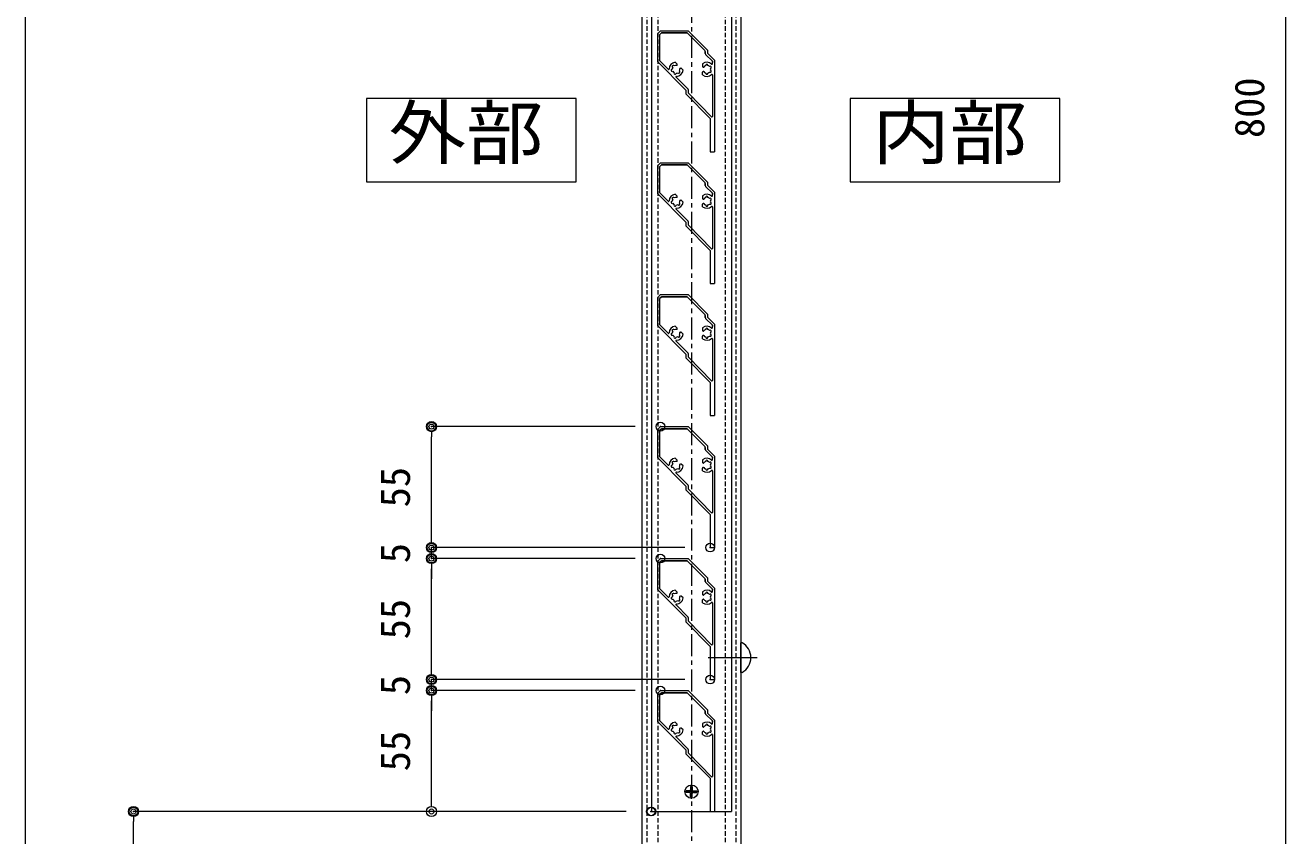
# Model space of a CAD drawing. Units: millimetres, scale not verified. Extents: x -1682 to 1682, y -1188 to 1188.
# Drawn here: x -147 to 427, y -614 to -245 of the extents above; entities that cross this region are included whole.
import ezdxf
from ezdxf.enums import TextEntityAlignment as Align

# ---------------------------------------------------------------- set-up
doc = ezdxf.new("R2010")
doc.units = ezdxf.units.MM
doc.header["$LTSCALE"] = 8
doc.header["$PDMODE"] = 32
doc.header["$PDSIZE"] = 4
doc.linetypes.add('USER1', pattern=[2, 1.25, -0.25, 0.25, -0.25])
doc.linetypes.add('USER3', pattern=[0.375, 0.25, -0.125])
for name, color, linetype, lineweight in [('0-0_0', 7, 'Continuous', 18), ('0-1_DEFPOINTS', 7, 'Continuous', 18), ('0-4_アンカー', 4, 'Continuous', 18), ('0-A_6ﾊｯﾁﾝｸﾞ', 4, 'Continuous', 18), ('0-C_2躯体線', 4, 'Continuous', 18), ('0-E_3中心線', 2, 'USER1', 18), ('0-F_41ｱﾙﾐ', 6, 'Continuous', 18), ('1-0_1手摺寸法', 7, 'Continuous', 18), ('1-2_P4-12', 7, 'Continuous', 18), ('1-7_HACH', 7, 'Continuous', 18)]:
    doc.layers.add(name, color=color, linetype=linetype, lineweight=lineweight)
doc.styles.add('ＭＳ ゴシック', font='')
doc.styles.get('ＭＳ ゴシック').set_extended_font_data('MS Gothic')

# ---------------------------------------------------------------- blocks, each defined once
blk = doc.blocks.new('_ORIGIN2')
at = {"layer": '0-0_0'}
blk.add_line((-0.5, 0), (-1, 0), dxfattribs=at)
for radius in [0.5, 0.25]:
    blk.add_circle((0, 0), radius, dxfattribs=at)
blk = doc.blocks.new('D16')
at = {"layer": '0-1_DEFPOINTS'}
for p in [(44.404, -178.95), (279.614, -178.95), (233.621, -258.95)]:
    blk.add_point(p, dxfattribs=at)
at = {"layer": '1-0_1手摺寸法'}
for p, q in [((268.114, -178.95), (44.404, -178.95)), ((44.404, -254.35), (44.404, -183.55)), ((222.121, -258.95), (44.404, -258.95))]:
    blk.add_line(p, q, dxfattribs=at)
at = {"layer": '1-0_1手摺寸法', "xscale": 4.6, "yscale": 4.6}
for p, rotation in [((44.404, -178.95), 90), ((44.404, -258.95), 270)]:
    blk.add_blockref('_ORIGIN2', p, dxfattribs=dict(at, rotation=rotation))
at = {"layer": '1-0_1手摺寸法', "style": 'ＭＳ ゴシック'}
blk.add_text('80', height=13.49, rotation=90, dxfattribs=at).set_placement((38.654, -228.15), align=Align.BOTTOM_LEFT)
blk = doc.blocks.new('D27')
at = {"layer": '1-0_1手摺寸法'}
blk.add_line((-4.82, 836.45), (-4.82, -254.35), dxfattribs=at)
blk = doc.blocks.new('D33')
at = {"layer": '1-0_1手摺寸法'}
blk.add_line((568.344, -254.35), (568.344, 536.45), dxfattribs=at)
at = {"layer": '1-0_1手摺寸法', "style": 'ＭＳ ゴシック'}
blk.add_text('800', height=13.49, rotation=90, dxfattribs=at).set_placement((562.594, 127.25), align=Align.BOTTOM_LEFT)
blk = doc.blocks.new('HK-100')
at = {"layer": '0-0_0'}
for p, q in [((-26, 53.6), (-24.6, 55)), ((-26, 53.6), (-26, 41)), ((-25, 52.979), (-25, 41.621)), ((-24.854, 53.332), (-24.332, 53.854)), ((-24.6, 55), (-12, 55)), ((-23.979, 54), (-12.621, 54)), ((-12.268, 53.854), (-4.346, 45.932)), ((-12, 55), (-3.2, 46.2)), ((-3.2, 46.2), (-3.2, 44.786)), ((-13, 28), (-26, 41)), ((-21.038, 37.453), (-24.854, 41.268)), ((-17.852, 40.631), (-16.984, 39.762)), ((-4.2, 45.579), (-4.2, 44.579)), ((-4.054, 44.225), (-1, 41.172)), ((-3.2, 44.786), (0, 41.586)), ((-1, 41.172), (-1, 40.593)), ((0, 41.586), (0, 0)), ((-16.998, 39.324), (-16.932, 39.569)), ((-15.626, 37.952), (-15.381, 38.018)), ((-14.319, 37.098), (-15.188, 37.966)), ((-5.5, 39.948), (-5.5, 38.72)), ((-5.5, 34.952), (-5.5, 36.18)), ((-5.18, 38.42), (-5.4, 38.547)), ((-5.18, 36.48), (-5.4, 36.353)), ((-1, 34.946), (-1, 15.995)), ((-12, 28.207), (-12, 26.885)), ((-2, 0), (0, 0))]:
    blk.add_line(p, q, dxfattribs=at)
blk.add_lwpolyline([(-13, 28), (-13, 26.28), (-2, 15.101), (-2, 0)], dxfattribs=at)
for centre, radius, start, end in [((-24.5, 52.979), 0.5, 135, 180), ((-23.979, 53.5), 0.5, 90, 135), ((-12.621, 53.5), 0.5, 45, 90), ((-4.7, 45.579), 0.5, 0, 45), ((-24.5, 41.621), 0.5, 180, 225), ((-17.5, 37.45), 3.2, 96.31781, 177.56845), ((-3.5, 37.45), 3.2, 47.43155, 128.68219), ((-3.7, 44.579), 0.5, 180, 225), ((-19.19, 36.997), 0.5, 96.78679, 293.21321), ((-17.5, 37.45), 1.75, 151.42642, 178.57358), ((-18.737, 38.687), 0.5, 36.78679, 233.21321), ((-17.5, 37.45), 1.75, 211.42642, 238.57358), ((-17.953, 35.76), 0.5, 156.78679, 353.21321), ((-17.5, 37.45), 1.75, 80.88684, 118.57358), ((-17.5, 37.45), 1.75, 271.42642, 298.57358), ((-17.5, 37.45), 3.2, 272.43155, 353.68219), ((-17.191, 39.375), 0.2, 260.88684, 345), ((-17.125, 39.621), 0.2, 345, 45), ((-16.263, 36.213), 0.5, 216.78679, 53.21321), ((-17.5, 37.45), 1.75, 331.42642, 9.11316), ((-15.575, 37.759), 0.2, 105, 189.11316), ((-15.329, 37.825), 0.2, 45, 105), ((-5.3, 38.72), 0.2, 180, 240), ((-5.3, 36.18), 0.2, 120, 180), ((-3.5, 37.45), 3.2, 231.31781, 312.56845), ((-5.08, 38.593), 0.2, 240, 324.11316), ((-5.08, 36.307), 0.2, 35.88684, 120), ((-3.5, 37.45), 1.75, 106.42642, 144.11316), ((-3.5, 37.45), 1.75, 215.88684, 253.57358), ((-3.5, 39.2), 0.5, 351.78679, 188.21321), ((-3.5, 35.7), 0.5, 171.78679, 8.21321), ((-3.5, 37.45), 1.75, 46.42642, 73.57358), ((-3.5, 37.45), 1.75, 286.42642, 313.57358), ((-1.984, 38.325), 0.5, 291.78679, 128.21321), ((-1.984, 36.575), 0.5, 231.78679, 68.21321), ((-3.5, 37.45), 1.75, 346.42642, 13.57358), ((-1.2, 39.954), 0.2, 227.43155, 0), ((-1.2, 34.946), 0.2, 0, 132.56845), ((-17.356, 34.053), 0.2, 92.43155, 225), ((-12.5, 28.207), 0.5, 0, 45), ((-11.5, 26.885), 0.5, 180, 215.53768)]:
    blk.add_arc(centre, radius, start, end, dxfattribs=at)
at = {"layer": '0-0_0', "color": 4}
for centre, start, end in [((-20.897, 37.594), 225, 357.57254), ((-17.356, 34.053), 92.42746, 225)]:
    blk.add_arc(centre, 0.2, start, end, dxfattribs=at)
at = {"layer": '1-7_HACH'}
for p, q in [((-25, 52.979), (-25, 41.621)), ((-24.332, 53.854), (-24.854, 53.332)), ((-12.621, 54), (-23.979, 54)), ((-4.346, 45.932), (-12.268, 53.854)), ((-24.854, 41.268), (-21.038, 37.453)), ((-4.2, 44.579), (-4.2, 45.579)), ((-1, 41.172), (-4.054, 44.225)), ((-1, 39.954), (-1, 41.172)), ((-17.497, 33.912), (-12.146, 28.561)), ((-12, 28.207), (-12, 26.885)), ((-11.907, 26.594), (-1.319, 15.834))]:
    blk.add_line(p, q, dxfattribs=at)
at = {"layer": '1-7_HACH', "color": 5}
blk.add_line((-15.105, 37.874), (-15.101, 37.879), dxfattribs=at)
at = {"layer": '1-7_HACH'}
for centre, radius, start, end in [((-24.5, 52.979), 0.5, 135, 180), ((-23.979, 53.5), 0.5, 90, 135), ((-12.621, 53.5), 0.5, 45, 90), ((-4.7, 45.579), 0.5, 0, 45), ((-24.5, 41.621), 0.5, 180, 225), ((-3.7, 44.579), 0.5, 180, 225), ((-12.5, 28.207), 0.5, 0, 45), ((-1.2, 15.995), 0.2, 215.53768, 0)]:
    blk.add_arc(centre, radius, start, end, dxfattribs=at)
blk = doc.blocks.new('D58')
at = {"layer": '0-1_DEFPOINTS'}
for p in [(179.92, -123.95), (284.014, -123.95), (279.962, -178.95)]:
    blk.add_point(p, dxfattribs=at)
at = {"layer": '1-0_1手摺寸法'}
for p, q in [((272.514, -123.95), (179.92, -123.95)), ((179.92, -174.35), (179.92, -128.55)), ((268.462, -178.95), (179.92, -178.95))]:
    blk.add_line(p, q, dxfattribs=at)
at = {"layer": '1-0_1手摺寸法', "xscale": 4.6, "yscale": 4.6}
for p, rotation in [((179.92, -123.95), 90), ((179.92, -178.95), 270)]:
    blk.add_blockref('_ORIGIN2', p, dxfattribs=dict(at, rotation=rotation))
at = {"layer": '1-0_1手摺寸法', "style": 'ＭＳ ゴシック'}
blk.add_text('55', height=13.49, rotation=90, dxfattribs=at).set_placement((174.17, -160.65), align=Align.BOTTOM_LEFT)
blk = doc.blocks.new('D59')
at = {"layer": '0-1_DEFPOINTS'}
for p in [(179.92, -118.95), (306.614, -118.95), (284.014, -123.95)]:
    blk.add_point(p, dxfattribs=at)
at = {"layer": '1-0_1手摺寸法'}
for p, q in [((179.92, -114.35), (179.92, -109.75)), ((295.114, -118.95), (179.92, -118.95)), ((179.92, -123.95), (179.92, -118.95)), ((272.514, -123.95), (179.92, -123.95)), ((179.92, -128.55), (179.92, -133.15))]:
    blk.add_line(p, q, dxfattribs=at)
at = {"layer": '1-0_1手摺寸法', "xscale": 4.6, "yscale": 4.6}
for p, rotation in [((179.92, -118.95), 270), ((179.92, -123.95), 90)]:
    blk.add_blockref('_ORIGIN2', p, dxfattribs=dict(at, rotation=rotation))
at = {"layer": '1-0_1手摺寸法', "style": 'ＭＳ ゴシック'}
blk.add_text('5', height=13.49, rotation=90, dxfattribs=at).set_placement((174.17, -126.05), align=Align.BOTTOM_LEFT)
blk = doc.blocks.new('D60')
at = {"layer": '0-1_DEFPOINTS'}
for p in [(179.92, -63.95), (284.014, -63.95), (306.614, -118.95)]:
    blk.add_point(p, dxfattribs=at)
at = {"layer": '1-0_1手摺寸法'}
for p, q in [((272.514, -63.95), (179.92, -63.95)), ((179.92, -114.35), (179.92, -68.55)), ((295.114, -118.95), (179.92, -118.95))]:
    blk.add_line(p, q, dxfattribs=at)
at = {"layer": '1-0_1手摺寸法', "xscale": 4.6, "yscale": 4.6}
for p, rotation in [((179.92, -63.95), 90), ((179.92, -118.95), 270)]:
    blk.add_blockref('_ORIGIN2', p, dxfattribs=dict(at, rotation=rotation))
at = {"layer": '1-0_1手摺寸法', "style": 'ＭＳ ゴシック'}
blk.add_text('55', height=13.49, rotation=90, dxfattribs=at).set_placement((174.17, -100.65), align=Align.BOTTOM_LEFT)
blk = doc.blocks.new('D61')
at = {"layer": '0-1_DEFPOINTS'}
for p in [(179.92, -58.95), (306.614, -58.95), (284.014, -63.95)]:
    blk.add_point(p, dxfattribs=at)
at = {"layer": '1-0_1手摺寸法'}
for p, q in [((179.92, -54.35), (179.92, -49.75)), ((295.114, -58.95), (179.92, -58.95)), ((179.92, -63.95), (179.92, -58.95)), ((272.514, -63.95), (179.92, -63.95)), ((179.92, -68.55), (179.92, -73.15))]:
    blk.add_line(p, q, dxfattribs=at)
at = {"layer": '1-0_1手摺寸法', "xscale": 4.6, "yscale": 4.6}
for p, rotation in [((179.92, -58.95), 270), ((179.92, -63.95), 90)]:
    blk.add_blockref('_ORIGIN2', p, dxfattribs=dict(at, rotation=rotation))
at = {"layer": '1-0_1手摺寸法', "style": 'ＭＳ ゴシック'}
blk.add_text('5', height=13.49, rotation=90, dxfattribs=at).set_placement((174.17, -66.05), align=Align.BOTTOM_LEFT)
blk = doc.blocks.new('D62')
at = {"layer": '0-1_DEFPOINTS'}
for p in [(179.92, -3.95), (284.014, -3.95), (306.614, -58.95)]:
    blk.add_point(p, dxfattribs=at)
at = {"layer": '1-0_1手摺寸法'}
for p, q in [((272.514, -3.95), (179.92, -3.95)), ((179.92, -54.35), (179.92, -8.55)), ((295.114, -58.95), (179.92, -58.95))]:
    blk.add_line(p, q, dxfattribs=at)
at = {"layer": '1-0_1手摺寸法', "xscale": 4.6, "yscale": 4.6}
for p, rotation in [((179.92, -3.95), 90), ((179.92, -58.95), 270)]:
    blk.add_blockref('_ORIGIN2', p, dxfattribs=dict(at, rotation=rotation))
at = {"layer": '1-0_1手摺寸法', "style": 'ＭＳ ゴシック'}
blk.add_text('55', height=13.49, rotation=90, dxfattribs=at).set_placement((174.17, -40.65), align=Align.BOTTOM_LEFT)

msp = doc.modelspace()

# ---------------------------------------------------------------- linework, layer by layer
at = {"layer": '0-0_0'}
for p, q in [((133.875, 162.385), (133.875, -666.689)), ((178.875, 162.385), (178.875, -666.689))]:
    msp.add_line(p, q, dxfattribs=at)
at = {"layer": '0-4_アンカー', "linetype": 'USER3'}
for p, q in [((136.125, 117.107), (136.125, -682.893)), ((141.125, 117.107), (141.125, -682.893)), ((171.625, 117.107), (171.625, -682.893)), ((176.625, 117.107), (176.625, -682.893))]:
    msp.add_line(p, q, dxfattribs=at)
at = {"layer": '0-A_6ﾊｯﾁﾝｸﾞ'}
for p, q in [((159.675, -593.854), (153.075, -593.854)), ((155.5, -593.479), (153.971, -593.479)), ((153.971, -594.229), (153.971, -593.479)), ((155.5, -594.229), (153.971, -594.229)), ((156, -591.45), (156, -592.979)), ((156, -591.45), (156.75, -591.45)), ((156, -596.258), (156, -594.729)), ((156.375, -597.154), (156.375, -590.554)), ((156.75, -591.45), (156.75, -592.979)), ((156.75, -596.258), (156.75, -594.729)), ((157.25, -593.479), (158.779, -593.479)), ((157.25, -594.229), (158.779, -594.229)), ((158.779, -594.229), (158.779, -593.479)), ((156, -596.258), (156.75, -596.258))]:
    msp.add_line(p, q, dxfattribs=at)
msp.add_circle((156.375, -593.854), 3, dxfattribs=at)
for centre, start, end in [((155.5, -592.979), 270, 0), ((155.5, -594.729), 0, 90), ((157.25, -592.979), 180, 270), ((157.25, -594.729), 90, 180)]:
    msp.add_arc(centre, 0.5, start, end, dxfattribs=at)
at = {"layer": '0-C_2躯体線'}
for p, q in [((178.875, -539.643), (178.875, -526.143)), ((179.375, -526.143), (178.875, -526.143)), ((163.934, -532.893), (186.191, -532.893)), ((179.375, -539.643), (178.875, -539.643))]:
    msp.add_line(p, q, dxfattribs=at)
msp.add_arc((175.679, -532.893), 7.695, 298.69866, 61.30134, dxfattribs=at)
at = {"layer": '0-E_3中心線'}
msp.add_line((156.375, 469.737), (156.375, -842.622), dxfattribs=at)
at = {"layer": '0-F_41ｱﾙﾐ'}
msp.add_line((174.527, 162.385), (174.527, -602.893), dxfattribs=at)
msp.add_lwpolyline([(138.222, 162.385), (138.222, -602.893), (174.527, -602.893)], dxfattribs=at)
at = {"layer": '1-2_P4-12'}
for p, q in [((8.608, -278.661), (8.608, -316.671)), ((228.526, -278.661), (228.526, -316.671))]:
    msp.add_line(p, q, dxfattribs=at)
for points in [[(8.608, -316.671), (103.933, -316.671), (103.933, -278.661), (8.608, -278.661)], [(228.526, -316.671), (323.852, -316.671), (323.852, -278.661), (228.526, -278.661)]]:
    msp.add_lwpolyline(points, dxfattribs=at)

# ---------------------------------------------------------------- block references
at = {"layer": '0-0_0'}
for p in [(166.875, -302.893), (166.875, -362.893), (166.875, -422.893), (166.875, -482.893), (166.875, -542.893), (166.875, -602.893)]:
    msp.add_blockref('HK-100', p, dxfattribs=at)
at = {"layer": '1-0_1手摺寸法'}
for name in ['D27', 'D33', 'D62', 'D61', 'D60', 'D59', 'D58', 'D16']:
    msp.add_blockref(name, (-141.739, -423.942), dxfattribs=at)

# ---------------------------------------------------------------- texts
at = {"layer": '1-2_P4-12', "style": 'ＭＳ ゴシック', "width": 1.1}
for s, p in [('外部', (18.667, -313.038)), ('内部', (238.586, -313.038))]:
    msp.add_text(s, height=23.46, dxfattribs=at).set_placement(p, align=Align.BOTTOM_LEFT)

doc.saveas('drawing.dxf')
